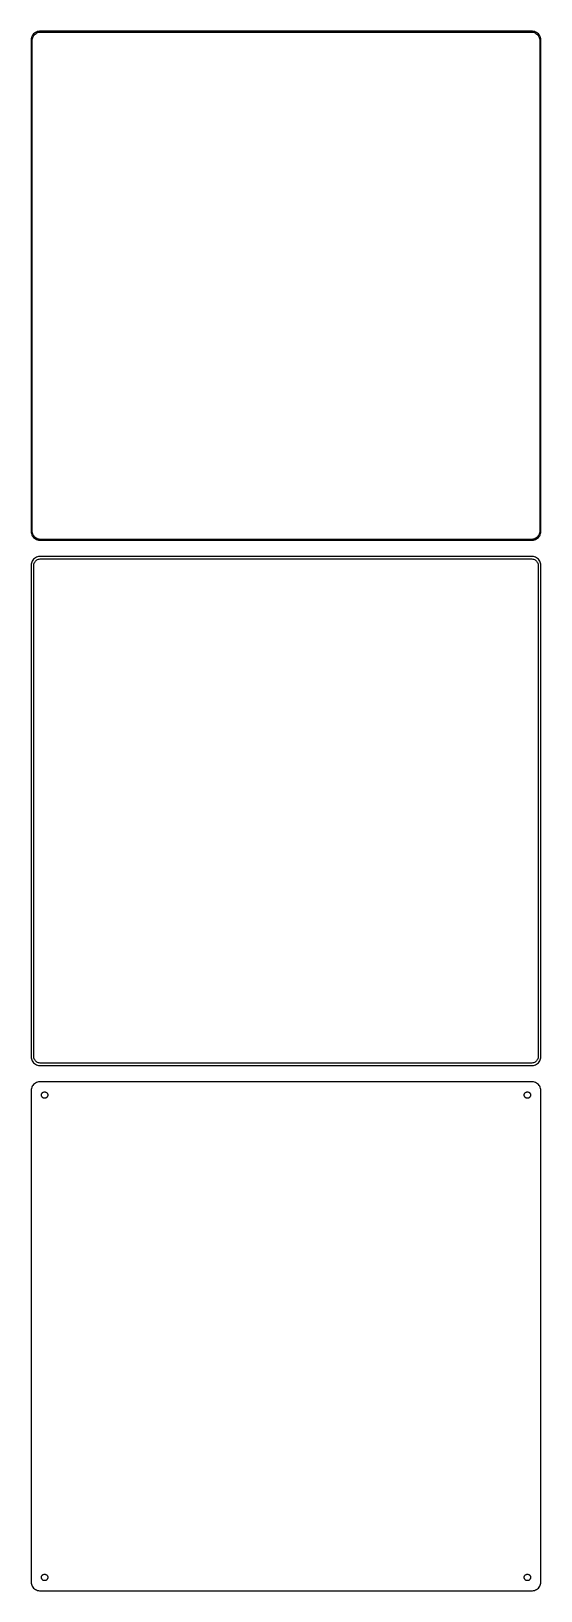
# Model space of a CAD drawing. Header units: metres. Extents: x -142 to 142, y 446 to 1318.
import ezdxf

# ---------------------------------------------------------------- set-up
doc = ezdxf.new("R2010")
doc.units = ezdxf.units.M

msp = doc.modelspace()

# ---------------------------------------------------------------- linework, layer by layer
for p, q in [((-139.045, 1318.26), (-139.629, 1318.02)), ((-138.437, 1318.41), (-139.045, 1318.26)), ((-137.814, 1318.49), (-138.437, 1318.41)), ((137.814, 1318.49), (-137.814, 1318.49)), ((138.437, 1318.41), (137.814, 1318.49)), ((139.045, 1318.26), (138.437, 1318.41)), ((139.629, 1318.02), (139.045, 1318.26)), ((-142.461, 1314.13), (-142.5, 1313.5)), ((-142.5, 1313.5), (-142.5, 1038.5)), ((-142.343, 1314.74), (-142.461, 1314.13)), ((-142.149, 1315.34), (-142.343, 1314.74)), ((-141.882, 1315.91), (-142.149, 1315.34)), ((-142, 1313.25), (-141.963, 1313.85)), ((-142, 1038.75), (-142, 1313.25)), ((-141.963, 1313.85), (-141.851, 1314.43)), ((-141.545, 1316.44), (-141.882, 1315.91)), ((-141.851, 1314.43), (-141.666, 1315)), ((-141.666, 1315), (-141.412, 1315.54)), ((-141.145, 1316.92), (-141.545, 1316.44)), ((-141.412, 1315.54), (-141.093, 1316.04)), ((-140.687, 1317.35), (-141.145, 1316.92)), ((-141.093, 1316.04), (-140.713, 1316.5)), ((-140.713, 1316.5), (-140.278, 1316.91)), ((-140.179, 1317.72), (-140.687, 1317.35)), ((-140.278, 1316.91), (-139.795, 1317.26)), ((-139.629, 1318.02), (-140.179, 1317.72)), ((-139.795, 1317.26), (-139.272, 1317.55)), ((-139.272, 1317.55), (-138.718, 1317.77)), ((-138.718, 1317.77), (-138.14, 1317.92)), ((-138.14, 1317.92), (-137.548, 1317.99)), ((-137.548, 1317.99), (137.548, 1317.99)), ((137.548, 1317.99), (138.14, 1317.92)), ((138.14, 1317.92), (138.718, 1317.77)), ((138.718, 1317.77), (139.272, 1317.55)), ((139.272, 1317.55), (139.795, 1317.26)), ((140.179, 1317.72), (139.629, 1318.02)), ((139.795, 1317.26), (140.278, 1316.91)), ((140.687, 1317.35), (140.179, 1317.72)), ((140.278, 1316.91), (140.713, 1316.5)), ((141.145, 1316.92), (140.687, 1317.35)), ((140.713, 1316.5), (141.093, 1316.04)), ((141.093, 1316.04), (141.412, 1315.54)), ((141.545, 1316.44), (141.145, 1316.92)), ((141.412, 1315.54), (141.666, 1315)), ((141.882, 1315.91), (141.545, 1316.44)), ((141.666, 1315), (141.851, 1314.43)), ((141.851, 1314.43), (141.963, 1313.85)), ((142.149, 1315.34), (141.882, 1315.91)), ((141.963, 1313.85), (142, 1313.25)), ((142, 1313.25), (142, 1038.75)), ((142.343, 1314.74), (142.149, 1315.34)), ((142.461, 1314.13), (142.343, 1314.74)), ((142.5, 1313.5), (142.461, 1314.13)), ((142.5, 1038.5), (142.5, 1313.5)), ((-142.5, 1038.5), (-142.461, 1037.87)), ((-142.461, 1037.87), (-142.343, 1037.26)), ((-142.343, 1037.26), (-142.149, 1036.66)), ((-142.149, 1036.66), (-141.882, 1036.09)), ((-141.963, 1038.15), (-142, 1038.75)), ((-141.851, 1037.57), (-141.963, 1038.15)), ((-141.882, 1036.09), (-141.545, 1035.56)), ((-141.666, 1037), (-141.851, 1037.57)), ((-141.412, 1036.46), (-141.666, 1037)), ((-141.545, 1035.56), (-141.145, 1035.08)), ((-141.093, 1035.96), (-141.412, 1036.46)), ((-141.145, 1035.08), (-140.687, 1034.65)), ((-140.713, 1035.5), (-141.093, 1035.96)), ((-140.278, 1035.09), (-140.713, 1035.5)), ((-140.687, 1034.65), (-140.179, 1034.28)), ((-139.795, 1034.74), (-140.278, 1035.09)), ((-140.179, 1034.28), (-139.629, 1033.98)), ((-139.272, 1034.45), (-139.795, 1034.74)), ((-139.629, 1033.98), (-139.045, 1033.74)), ((-138.718, 1034.23), (-139.272, 1034.45)), ((-139.045, 1033.74), (-138.437, 1033.59)), ((-138.14, 1034.08), (-138.718, 1034.23)), ((-138.437, 1033.59), (-137.814, 1033.51)), ((-137.548, 1034.01), (-138.14, 1034.08)), ((-137.814, 1033.51), (137.814, 1033.51)), ((137.548, 1034.01), (-137.548, 1034.01)), ((138.14, 1034.08), (137.548, 1034.01)), ((137.814, 1033.51), (138.437, 1033.59)), ((138.718, 1034.23), (138.14, 1034.08)), ((138.437, 1033.59), (139.045, 1033.74)), ((139.272, 1034.45), (138.718, 1034.23)), ((139.045, 1033.74), (139.629, 1033.98)), ((139.795, 1034.74), (139.272, 1034.45)), ((139.629, 1033.98), (140.179, 1034.28)), ((140.278, 1035.09), (139.795, 1034.74)), ((140.179, 1034.28), (140.687, 1034.65)), ((140.713, 1035.5), (140.278, 1035.09)), ((140.687, 1034.65), (141.145, 1035.08)), ((141.093, 1035.96), (140.713, 1035.5)), ((141.412, 1036.46), (141.093, 1035.96)), ((141.145, 1035.08), (141.545, 1035.56)), ((141.666, 1037), (141.412, 1036.46)), ((141.545, 1035.56), (141.882, 1036.09)), ((141.851, 1037.57), (141.666, 1037)), ((141.963, 1038.15), (141.851, 1037.57)), ((141.882, 1036.09), (142.149, 1036.66)), ((142, 1038.75), (141.963, 1038.15)), ((142.149, 1036.66), (142.343, 1037.26)), ((142.343, 1037.26), (142.461, 1037.87)), ((142.461, 1037.87), (142.5, 1038.5)), ((-141.882, 1021.91), (-142.149, 1021.34)), ((-141.545, 1022.44), (-141.882, 1021.91)), ((-141.145, 1022.92), (-141.545, 1022.44)), ((-140.687, 1023.35), (-141.145, 1022.92)), ((-140.179, 1023.72), (-140.687, 1023.35)), ((-140.641, 1021.11), (-140.38, 1021.52)), ((-140.38, 1021.52), (-140.071, 1021.9)), ((-139.629, 1024.02), (-140.179, 1023.72)), ((-140.071, 1021.9), (-139.716, 1022.23)), ((-139.716, 1022.23), (-139.323, 1022.52)), ((-139.045, 1024.26), (-139.629, 1024.02)), ((-139.323, 1022.52), (-138.898, 1022.75)), ((-138.437, 1024.41), (-139.045, 1024.26)), ((-138.898, 1022.75), (-138.446, 1022.93)), ((-138.446, 1022.93), (-137.975, 1023.05)), ((-137.814, 1024.49), (-138.437, 1024.41)), ((-137.975, 1023.05), (-137.493, 1023.11)), ((137.814, 1024.49), (-137.814, 1024.49)), ((-137.493, 1023.11), (137.493, 1023.11)), ((137.493, 1023.11), (137.975, 1023.05)), ((138.437, 1024.41), (137.814, 1024.49)), ((137.975, 1023.05), (138.446, 1022.93)), ((139.045, 1024.26), (138.437, 1024.41)), ((138.446, 1022.93), (138.898, 1022.75)), ((138.898, 1022.75), (139.323, 1022.52)), ((139.629, 1024.02), (139.045, 1024.26)), ((139.323, 1022.52), (139.716, 1022.23)), ((140.179, 1023.72), (139.629, 1024.02)), ((139.716, 1022.23), (140.071, 1021.9)), ((140.071, 1021.9), (140.38, 1021.52)), ((140.687, 1023.35), (140.179, 1023.72)), ((140.38, 1021.52), (140.641, 1021.11)), ((141.145, 1022.92), (140.687, 1023.35)), ((141.545, 1022.44), (141.145, 1022.92)), ((141.882, 1021.91), (141.545, 1022.44)), ((142.149, 1021.34), (141.882, 1021.91)), ((-142.461, 1020.13), (-142.5, 1019.5)), ((-142.5, 1019.5), (-142.5, 744.5)), ((-142.343, 1020.74), (-142.461, 1020.13)), ((-142.149, 1021.34), (-142.343, 1020.74)), ((-141.119, 1019.25), (-141.089, 1019.73)), ((-141.119, 744.75), (-141.119, 1019.25)), ((-141.089, 1019.73), (-140.998, 1020.21)), ((-140.998, 1020.21), (-140.848, 1020.67)), ((-140.848, 1020.67), (-140.641, 1021.11)), ((140.641, 1021.11), (140.848, 1020.67)), ((140.848, 1020.67), (140.998, 1020.21)), ((140.998, 1020.21), (141.089, 1019.73)), ((141.089, 1019.73), (141.119, 1019.25)), ((141.119, 1019.25), (141.119, 744.75)), ((142.343, 1020.74), (142.149, 1021.34)), ((142.461, 1020.13), (142.343, 1020.74)), ((142.5, 1019.5), (142.461, 1020.13)), ((142.5, 744.5), (142.5, 1019.5)), ((-142.5, 744.5), (-142.461, 743.873)), ((-142.461, 743.873), (-142.343, 743.257)), ((-142.343, 743.257), (-142.149, 742.659)), ((-142.149, 742.659), (-141.882, 742.091)), ((-141.882, 742.091), (-141.545, 741.561)), ((-141.089, 744.265), (-141.119, 744.75)), ((-140.998, 743.788), (-141.089, 744.265)), ((-140.848, 743.326), (-140.998, 743.788)), ((-140.641, 742.886), (-140.848, 743.326)), ((-140.38, 742.476), (-140.641, 742.886)), ((-140.071, 742.101), (-140.38, 742.476)), ((-139.716, 741.769), (-140.071, 742.101)), ((140.071, 742.101), (139.716, 741.769)), ((140.38, 742.476), (140.071, 742.101)), ((140.641, 742.886), (140.38, 742.476)), ((140.848, 743.326), (140.641, 742.886)), ((140.998, 743.788), (140.848, 743.326)), ((141.089, 744.265), (140.998, 743.788)), ((141.119, 744.75), (141.089, 744.265)), ((141.545, 741.561), (141.882, 742.091)), ((141.882, 742.091), (142.149, 742.659)), ((142.149, 742.659), (142.343, 743.257)), ((142.343, 743.257), (142.461, 743.873)), ((142.461, 743.873), (142.5, 744.5)), ((-141.545, 741.561), (-141.145, 741.077)), ((-141.145, 741.077), (-140.687, 740.647)), ((-140.687, 740.647), (-140.179, 740.278)), ((-140.179, 740.278), (-139.629, 739.976)), ((-139.323, 741.483), (-139.716, 741.769)), ((-139.629, 739.976), (-139.045, 739.745)), ((-138.898, 741.249), (-139.323, 741.483)), ((-139.045, 739.745), (-138.437, 739.589)), ((-138.446, 741.07), (-138.898, 741.249)), ((-137.975, 740.949), (-138.446, 741.07)), ((-138.437, 739.589), (-137.814, 739.51)), ((-137.493, 740.888), (-137.975, 740.949)), ((-137.814, 739.51), (137.814, 739.51)), ((137.493, 740.888), (-137.493, 740.888)), ((137.975, 740.949), (137.493, 740.888)), ((137.814, 739.51), (138.437, 739.589)), ((138.446, 741.07), (137.975, 740.949)), ((138.437, 739.589), (139.045, 739.745)), ((138.898, 741.249), (138.446, 741.07)), ((139.323, 741.483), (138.898, 741.249)), ((139.045, 739.745), (139.629, 739.976)), ((139.716, 741.769), (139.323, 741.483)), ((139.629, 739.976), (140.179, 740.278)), ((140.179, 740.278), (140.687, 740.647)), ((140.687, 740.647), (141.145, 741.077)), ((141.145, 741.077), (141.545, 741.561)), ((-142.461, 726.127), (-142.5, 725.5)), ((-142.5, 725.5), (-142.5, 450.5)), ((-142.343, 726.743), (-142.461, 726.127)), ((-142.149, 727.341), (-142.343, 726.743)), ((-141.882, 727.909), (-142.149, 727.341)), ((-141.545, 728.439), (-141.882, 727.909)), ((-141.145, 728.923), (-141.545, 728.439)), ((-140.687, 729.353), (-141.145, 728.923)), ((-140.179, 729.722), (-140.687, 729.353)), ((-139.629, 730.024), (-140.179, 729.722)), ((-139.045, 730.255), (-139.629, 730.024)), ((-138.437, 730.411), (-139.045, 730.255)), ((-137.814, 730.49), (-138.437, 730.411)), ((137.814, 730.49), (-137.814, 730.49)), ((-135.964, 724.52), (-135.766, 724.629)), ((-135.766, 724.629), (-135.556, 724.712)), ((-135.556, 724.712), (-135.337, 724.768)), ((-135.337, 724.768), (-135.113, 724.796)), ((-135.113, 724.796), (-134.887, 724.796)), ((-134.887, 724.796), (-134.663, 724.768)), ((-134.663, 724.768), (-134.444, 724.712)), ((-134.444, 724.712), (-134.234, 724.629)), ((-134.234, 724.629), (-134.036, 724.52)), ((134.036, 724.52), (134.234, 724.629)), ((134.234, 724.629), (134.444, 724.712)), ((134.444, 724.712), (134.663, 724.768)), ((134.663, 724.768), (134.887, 724.796)), ((134.887, 724.796), (135.113, 724.796)), ((135.113, 724.796), (135.337, 724.768)), ((135.337, 724.768), (135.556, 724.712)), ((135.556, 724.712), (135.766, 724.629)), ((135.766, 724.629), (135.964, 724.52)), ((138.437, 730.411), (137.814, 730.49)), ((139.045, 730.255), (138.437, 730.411)), ((139.629, 730.024), (139.045, 730.255)), ((140.179, 729.722), (139.629, 730.024)), ((140.687, 729.353), (140.179, 729.722)), ((141.145, 728.923), (140.687, 729.353)), ((141.545, 728.439), (141.145, 728.923)), ((141.882, 727.909), (141.545, 728.439)), ((142.149, 727.341), (141.882, 727.909)), ((142.343, 726.743), (142.149, 727.341)), ((142.461, 726.127), (142.343, 726.743)), ((142.5, 725.5), (142.461, 726.127)), ((142.5, 450.5), (142.5, 725.5)), ((-136.8, 723), (-136.786, 723.226)), ((-136.786, 722.774), (-136.8, 723)), ((-136.786, 723.226), (-136.743, 723.448)), ((-136.743, 722.552), (-136.786, 722.774)), ((-136.743, 723.448), (-136.674, 723.663)), ((-136.674, 722.337), (-136.743, 722.552)), ((-136.674, 723.663), (-136.577, 723.867)), ((-136.577, 722.133), (-136.674, 722.337)), ((-136.577, 723.867), (-136.456, 724.058)), ((-136.456, 721.942), (-136.577, 722.133)), ((-136.456, 724.058), (-136.312, 724.232)), ((-136.312, 721.768), (-136.456, 721.942)), ((-136.312, 724.232), (-136.147, 724.387)), ((-136.147, 721.613), (-136.312, 721.768)), ((-136.147, 724.387), (-135.964, 724.52)), ((-135.964, 721.48), (-136.147, 721.613)), ((-135.766, 721.371), (-135.964, 721.48)), ((-135.556, 721.288), (-135.766, 721.371)), ((-135.337, 721.232), (-135.556, 721.288)), ((-135.113, 721.204), (-135.337, 721.232)), ((-134.887, 721.204), (-135.113, 721.204)), ((-134.663, 721.232), (-134.887, 721.204)), ((-134.444, 721.288), (-134.663, 721.232)), ((-134.234, 721.371), (-134.444, 721.288)), ((-134.036, 721.48), (-134.234, 721.371)), ((-134.036, 724.52), (-133.853, 724.387)), ((-133.853, 721.613), (-134.036, 721.48)), ((-133.853, 724.387), (-133.688, 724.232)), ((-133.688, 721.768), (-133.853, 721.613)), ((-133.688, 724.232), (-133.544, 724.058)), ((-133.544, 721.942), (-133.688, 721.768)), ((-133.544, 724.058), (-133.423, 723.867)), ((-133.423, 722.133), (-133.544, 721.942)), ((-133.423, 723.867), (-133.326, 723.663)), ((-133.326, 722.337), (-133.423, 722.133)), ((-133.326, 723.663), (-133.257, 723.448)), ((-133.257, 722.552), (-133.326, 722.337)), ((-133.257, 723.448), (-133.214, 723.226)), ((-133.214, 722.774), (-133.257, 722.552)), ((-133.214, 723.226), (-133.2, 723)), ((-133.2, 723), (-133.214, 722.774)), ((133.2, 723), (133.214, 723.226)), ((133.214, 722.774), (133.2, 723)), ((133.214, 723.226), (133.257, 723.448)), ((133.257, 722.552), (133.214, 722.774)), ((133.257, 723.448), (133.326, 723.663)), ((133.326, 722.337), (133.257, 722.552)), ((133.326, 723.663), (133.423, 723.867)), ((133.423, 722.133), (133.326, 722.337)), ((133.423, 723.867), (133.544, 724.058)), ((133.544, 721.942), (133.423, 722.133)), ((133.544, 724.058), (133.688, 724.232)), ((133.688, 721.768), (133.544, 721.942)), ((133.688, 724.232), (133.853, 724.387)), ((133.853, 721.613), (133.688, 721.768)), ((133.853, 724.387), (134.036, 724.52)), ((134.036, 721.48), (133.853, 721.613)), ((134.234, 721.371), (134.036, 721.48)), ((134.444, 721.288), (134.234, 721.371)), ((134.663, 721.232), (134.444, 721.288)), ((134.887, 721.204), (134.663, 721.232)), ((135.113, 721.204), (134.887, 721.204)), ((135.337, 721.232), (135.113, 721.204)), ((135.556, 721.288), (135.337, 721.232)), ((135.766, 721.371), (135.556, 721.288)), ((135.964, 721.48), (135.766, 721.371)), ((135.964, 724.52), (136.147, 724.387)), ((136.147, 721.613), (135.964, 721.48)), ((136.147, 724.387), (136.312, 724.232)), ((136.312, 721.768), (136.147, 721.613)), ((136.312, 724.232), (136.456, 724.058)), ((136.456, 721.942), (136.312, 721.768)), ((136.456, 724.058), (136.577, 723.867)), ((136.577, 722.133), (136.456, 721.942)), ((136.577, 723.867), (136.674, 723.663)), ((136.674, 722.337), (136.577, 722.133)), ((136.674, 723.663), (136.743, 723.448)), ((136.743, 722.552), (136.674, 722.337)), ((136.743, 723.448), (136.786, 723.226)), ((136.786, 722.774), (136.743, 722.552)), ((136.786, 723.226), (136.8, 723)), ((136.8, 723), (136.786, 722.774)), ((-136.577, 453.867), (-136.456, 454.058)), ((-136.456, 454.058), (-136.312, 454.232)), ((-136.312, 454.232), (-136.147, 454.387)), ((-136.147, 454.387), (-135.964, 454.52)), ((-135.964, 454.52), (-135.766, 454.629)), ((-135.766, 454.629), (-135.556, 454.712)), ((-135.556, 454.712), (-135.337, 454.768)), ((-135.337, 454.768), (-135.113, 454.796)), ((-135.113, 454.796), (-134.887, 454.796)), ((-134.887, 454.796), (-134.663, 454.768)), ((-134.663, 454.768), (-134.444, 454.712)), ((-134.444, 454.712), (-134.234, 454.629)), ((-134.234, 454.629), (-134.036, 454.52)), ((-134.036, 454.52), (-133.853, 454.387)), ((-133.853, 454.387), (-133.688, 454.232)), ((-133.688, 454.232), (-133.544, 454.058)), ((-133.544, 454.058), (-133.423, 453.867)), ((133.423, 453.867), (133.544, 454.058)), ((133.544, 454.058), (133.688, 454.232)), ((133.688, 454.232), (133.853, 454.387)), ((133.853, 454.387), (134.036, 454.52)), ((134.036, 454.52), (134.234, 454.629)), ((134.234, 454.629), (134.444, 454.712)), ((134.444, 454.712), (134.663, 454.768)), ((134.663, 454.768), (134.887, 454.796)), ((134.887, 454.796), (135.113, 454.796)), ((135.113, 454.796), (135.337, 454.768)), ((135.337, 454.768), (135.556, 454.712)), ((135.556, 454.712), (135.766, 454.629)), ((135.766, 454.629), (135.964, 454.52)), ((135.964, 454.52), (136.147, 454.387)), ((136.147, 454.387), (136.312, 454.232)), ((136.312, 454.232), (136.456, 454.058)), ((136.456, 454.058), (136.577, 453.867)), ((-142.5, 450.5), (-142.461, 449.873)), ((-142.461, 449.873), (-142.343, 449.257)), ((-142.343, 449.257), (-142.149, 448.659)), ((-142.149, 448.659), (-141.882, 448.091)), ((-141.882, 448.091), (-141.545, 447.561)), ((-141.545, 447.561), (-141.145, 447.077)), ((-141.145, 447.077), (-140.687, 446.647)), ((-140.687, 446.647), (-140.179, 446.278)), ((-140.179, 446.278), (-139.629, 445.976)), ((-139.629, 445.976), (-139.045, 445.745)), ((-139.045, 445.745), (-138.437, 445.589)), ((-138.437, 445.589), (-137.814, 445.51)), ((-137.814, 445.51), (137.814, 445.51)), ((-136.8, 453), (-136.786, 453.226)), ((-136.786, 452.774), (-136.8, 453)), ((-136.786, 453.226), (-136.743, 453.448)), ((-136.743, 452.552), (-136.786, 452.774)), ((-136.743, 453.448), (-136.674, 453.663)), ((-136.674, 452.337), (-136.743, 452.552)), ((-136.674, 453.663), (-136.577, 453.867)), ((-136.577, 452.133), (-136.674, 452.337)), ((-136.456, 451.942), (-136.577, 452.133)), ((-136.312, 451.768), (-136.456, 451.942)), ((-136.147, 451.613), (-136.312, 451.768)), ((-135.964, 451.48), (-136.147, 451.613)), ((-135.766, 451.371), (-135.964, 451.48)), ((-135.556, 451.288), (-135.766, 451.371)), ((-135.337, 451.232), (-135.556, 451.288)), ((-135.113, 451.204), (-135.337, 451.232)), ((-134.887, 451.204), (-135.113, 451.204)), ((-134.663, 451.232), (-134.887, 451.204)), ((-134.444, 451.288), (-134.663, 451.232)), ((-134.234, 451.371), (-134.444, 451.288)), ((-134.036, 451.48), (-134.234, 451.371)), ((-133.853, 451.613), (-134.036, 451.48)), ((-133.688, 451.768), (-133.853, 451.613)), ((-133.544, 451.942), (-133.688, 451.768)), ((-133.423, 452.133), (-133.544, 451.942)), ((-133.423, 453.867), (-133.326, 453.663)), ((-133.326, 452.337), (-133.423, 452.133)), ((-133.326, 453.663), (-133.257, 453.448)), ((-133.257, 452.552), (-133.326, 452.337)), ((-133.257, 453.448), (-133.214, 453.226)), ((-133.214, 452.774), (-133.257, 452.552)), ((-133.214, 453.226), (-133.2, 453)), ((-133.2, 453), (-133.214, 452.774)), ((133.2, 453), (133.214, 453.226)), ((133.214, 452.774), (133.2, 453)), ((133.214, 453.226), (133.257, 453.448)), ((133.257, 452.552), (133.214, 452.774)), ((133.257, 453.448), (133.326, 453.663)), ((133.326, 452.337), (133.257, 452.552)), ((133.326, 453.663), (133.423, 453.867)), ((133.423, 452.133), (133.326, 452.337)), ((133.544, 451.942), (133.423, 452.133)), ((133.688, 451.768), (133.544, 451.942)), ((133.853, 451.613), (133.688, 451.768)), ((134.036, 451.48), (133.853, 451.613)), ((134.234, 451.371), (134.036, 451.48)), ((134.444, 451.288), (134.234, 451.371)), ((134.663, 451.232), (134.444, 451.288)), ((134.887, 451.204), (134.663, 451.232)), ((135.113, 451.204), (134.887, 451.204)), ((135.337, 451.232), (135.113, 451.204)), ((135.556, 451.288), (135.337, 451.232)), ((135.766, 451.371), (135.556, 451.288)), ((135.964, 451.48), (135.766, 451.371)), ((136.147, 451.613), (135.964, 451.48)), ((136.312, 451.768), (136.147, 451.613)), ((136.456, 451.942), (136.312, 451.768)), ((136.577, 452.133), (136.456, 451.942)), ((136.577, 453.867), (136.674, 453.663)), ((136.674, 452.337), (136.577, 452.133)), ((136.674, 453.663), (136.743, 453.448)), ((136.743, 452.552), (136.674, 452.337)), ((136.743, 453.448), (136.786, 453.226)), ((136.786, 452.774), (136.743, 452.552)), ((136.786, 453.226), (136.8, 453)), ((136.8, 453), (136.786, 452.774)), ((137.814, 445.51), (138.437, 445.589)), ((138.437, 445.589), (139.045, 445.745)), ((139.045, 445.745), (139.629, 445.976)), ((139.629, 445.976), (140.179, 446.278)), ((140.179, 446.278), (140.687, 446.647)), ((140.687, 446.647), (141.145, 447.077)), ((141.145, 447.077), (141.545, 447.561)), ((141.545, 447.561), (141.882, 448.091)), ((141.882, 448.091), (142.149, 448.659)), ((142.149, 448.659), (142.343, 449.257)), ((142.343, 449.257), (142.461, 449.873)), ((142.461, 449.873), (142.5, 450.5))]:
    msp.add_line(p, q)

doc.saveas('drawing.dxf')
